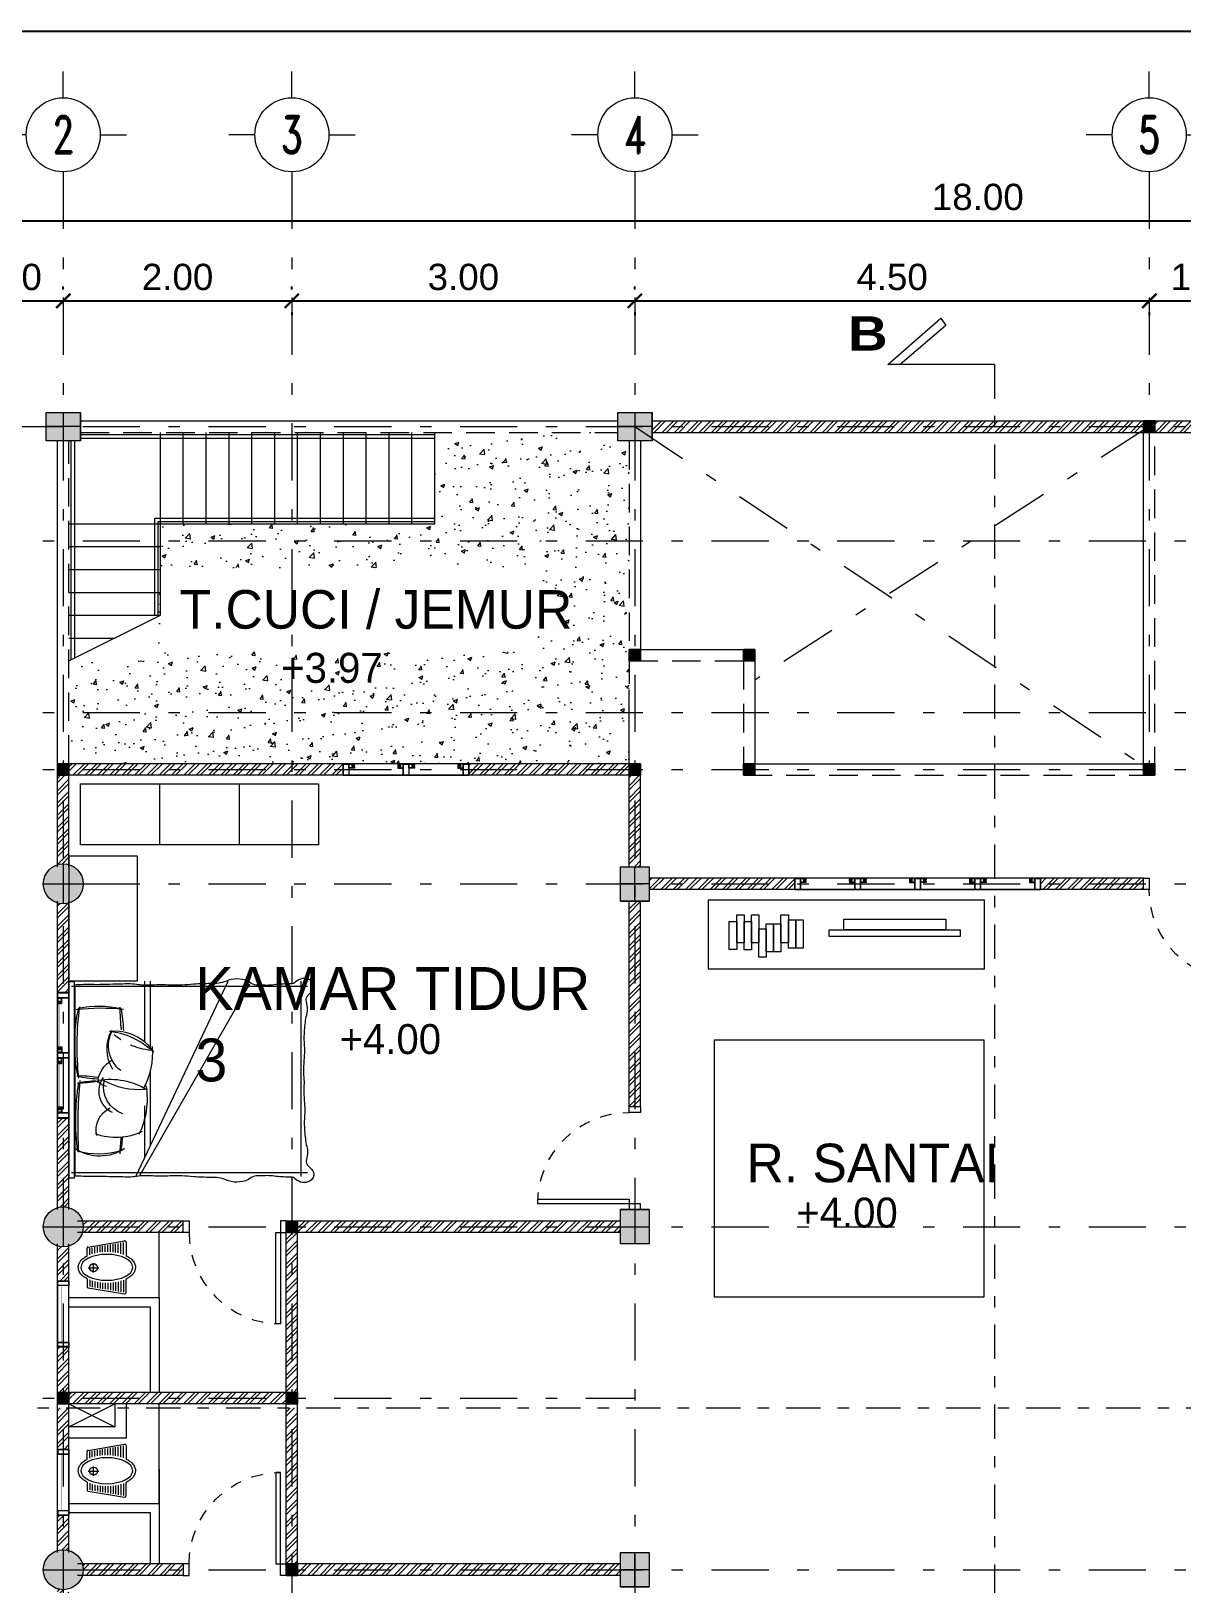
# Model space of a CAD drawing. Header units: millimetres. Extents: x -667 to -468, y -723 to -475.
# Drawn here: x -658.43 to -648.36, y -542.4 to -528.81 of the extents above; entities that cross this region are included whole.
import ezdxf
from ezdxf.enums import TextEntityAlignment as Align

# ---------------------------------------------------------------- set-up
doc = ezdxf.new("R2010")
doc.units = ezdxf.units.MM
for name, pattern in [('CENTER', [2, 1.25, -0.25, 0.25, -0.25]), ('DASHDOT', [1, 0.5, -0.25, 0, -0.25]), ('DASHED2', [0.375, 0.25, -0.125]), ('HIDDEN', [0.375, 0.25, -0.125])]:
    doc.linetypes.add(name, pattern=pattern)
doc.layers.get('0').update_dxf_attribs({"lineweight": 9})
doc.layers.get('Defpoints').update_dxf_attribs({"lineweight": 0})
for name, color, linetype, lineweight in [('BLOCK', 231, 'Continuous', 5), ('COLUMN', 11, 'Continuous', 9), ('dinding', 36, 'Continuous', 9), ('DOOR', 6, 'Continuous', 5), ('Furniture', 172, 'Continuous', 0), ('GRID', 250, 'CENTER', 0), ('HIDDEN', 9, 'HIDDEN', 5), ('NOT-AS1', 2, 'Continuous', 5), ('NOT-AS2', 5, 'Continuous', 5), ('NOTASI', 250, 'Continuous', 5), ('pintu', 6, 'Continuous', 5), ('TEXT', 26, 'Continuous', 5)]:
    doc.layers.add(name, color=color, linetype=linetype, lineweight=lineweight)
doc.layers.add('KOP', color=1, linetype='Continuous')
doc.styles.get("Standard").update_dxf_attribs({"font": 'arial.ttf'})
doc.styles.add('SUBTITLE-200', font='ROMAND.shx', dxfattribs={"width": 0.7, "height": 600})
doc.dimstyles.new('Copy of 1-100', dxfattribs={"dimtxt": 0.23, "dimasz": 0.125, "dimexe": 0.125, "dimexo": 0.1, "dimgap": 0.09, "dimtad": 1, "dimtoh": 1, "dimzin": 0, "dimdsep": 46, "dimtxsty": 'Standard', "dimblk": 'ARCHTICK', "dimcen": 0.09, "dimdle": 0.125, "dimclrt": 2, "dimadec": 0, "dimazin": 0, "dimtfac": 1, "dimtofl": 0, "dimtmove": 0, "dimatfit": 3, "dimldrblk": 'ARCHTICK', "dimfxl": 1, "dimtolj": 1, "dimtzin": 0, "dimarcsym": 0})

# ---------------------------------------------------------------- blocks, each defined once
blk = doc.blocks.new('EW2433')
at = {"layer": 'KOP', "color": 11, "ltscale": 0.1}
for p, q in [((483.0215, -195.9497), (500.4465, -195.9497)), ((500.4441, -195.9522), (483.0239, -195.9522))]:
    blk.add_line(p, q, dxfattribs=at)
blk = doc.blocks.new('FFFF')
at = {"layer": 'NOTASI', "ltscale": 0.01}
h = blk.add_hatch(color=256, dxfattribs=at)
h.paths.add_polyline_path([(-508.37, -250.991), (-508.495, -250.991), (-508.495, -251.141), (-508.37, -251.141)])
h.paths.add_polyline_path([(-508.37, -251.141), (-508.495, -251.141), (-508.495, -251.291), (-508.37, -251.291)])
h.paths.add_polyline_path([(-508.495, -251.141), (-508.62, -251.141), (-508.62, -251.291), (-508.495, -251.291)])
h.paths.add_polyline_path([(-508.495, -250.991), (-508.62, -250.991), (-508.62, -251.141), (-508.495, -251.141)])
at = {"ltscale": 0.01}
for p, q in [((-508.37, -250.991), (-508.62, -250.991)), ((-508.495, -250.991), (-508.495, -251.291)), ((-508.62, -251.141), (-508.37, -251.141))]:
    blk.add_line(p, q, dxfattribs=at)
blk.add_lwpolyline([(-508.62, -250.991), (-508.37, -250.991), (-508.37, -251.291), (-508.62, -251.291)], close=True, dxfattribs=at)
blk = doc.blocks.new('*U614')
for points in [[(81823, 24533), (81823, 25333), (81783, 25333), (81783, 24533)], [(80973, 24433), (81023, 24433), (81023, 24533), (80973, 24533)], [(81823, 24533), (81873, 24533), (81873, 24433), (81823, 24433)]]:
    blk.add_lwpolyline(points, close=True)
at = {"layer": 'HIDDEN'}
blk.add_arc((81823, 24533), 800, 90, 180, dxfattribs=at)
blk = doc.blocks.new('32')
at = {"layer": 'NOTASI'}
h = blk.add_hatch(color=256, dxfattribs=at)
h.paths.add_polyline_path([(2106.822, 191.47), (2106.772, 191.47), (2106.772, 191.42), (2106.822, 191.42)])
h.paths.add_polyline_path([(2106.872, 191.47), (2106.822, 191.47), (2106.822, 191.42), (2106.872, 191.42)])
h.paths.add_polyline_path([(2106.872, 191.42), (2106.822, 191.42), (2106.822, 191.37), (2106.872, 191.37)])
h.paths.add_polyline_path([(2106.822, 191.42), (2106.772, 191.42), (2106.772, 191.37), (2106.822, 191.37)])
at = {"layer": 'BLOCK'}
for p, q in [((2106.772, 191.42), (2106.872, 191.42)), ((2106.822, 191.47), (2106.822, 191.37))]:
    blk.add_line(p, q, dxfattribs=at)
blk.add_lwpolyline([(2106.872, 191.47), (2106.772, 191.47), (2106.772, 191.37), (2106.872, 191.37)], close=True, dxfattribs=at)
blk = doc.blocks.new('*U582')
for points in [[(81023, 24533), (81023, 25333), (81063, 25333), (81063, 24533)], [(81023, 24533), (80973, 24533), (80973, 24433), (81023, 24433)], [(81873, 24433), (81823, 24433), (81823, 24533), (81873, 24533)]]:
    blk.add_lwpolyline(points, close=True)
at = {"layer": 'HIDDEN'}
blk.add_arc((81023, 24533), 800, 0, 90, dxfattribs=at)
blk = doc.blocks.new('e')
for p, q in [((208.478, -87.001), (208.478, -86.933)), ((208.488, -86.922), (208.806, -86.869)), ((208.501, -86.99), (208.501, -86.932)), ((208.524, -86.982), (208.524, -86.928)), ((208.546, -86.976), (208.546, -86.924)), ((208.569, -86.971), (208.569, -86.92)), ((208.592, -86.967), (208.592, -86.916)), ((208.614, -86.965), (208.614, -86.913)), ((208.637, -86.964), (208.637, -86.909)), ((208.66, -86.964), (208.66, -86.905)), ((208.683, -86.965), (208.683, -86.901)), ((208.705, -86.967), (208.705, -86.897)), ((208.728, -86.97), (208.728, -86.894)), ((208.751, -86.974), (208.751, -86.89)), ((208.774, -86.981), (208.774, -86.886)), ((208.796, -86.988), (208.796, -86.882)), ((208.819, -86.88), (208.819, -86.998)), ((208.478, -87.199), (208.478, -87.267)), ((208.501, -87.21), (208.501, -87.268)), ((208.796, -87.212), (208.796, -87.318)), ((208.819, -87.32), (208.819, -87.202)), ((208.488, -87.278), (208.806, -87.331)), ((208.524, -87.218), (208.524, -87.272)), ((208.546, -87.224), (208.546, -87.276)), ((208.569, -87.229), (208.569, -87.28)), ((208.592, -87.233), (208.592, -87.284)), ((208.614, -87.235), (208.614, -87.287)), ((208.637, -87.236), (208.637, -87.291)), ((208.66, -87.236), (208.66, -87.295)), ((208.683, -87.235), (208.683, -87.299)), ((208.705, -87.233), (208.705, -87.303)), ((208.728, -87.23), (208.728, -87.306)), ((208.751, -87.226), (208.751, -87.31)), ((208.774, -87.219), (208.774, -87.314))]:
    blk.add_line(p, q)
for centre, start, end in [((208.489, -86.933), 99.4623, 180), ((208.808, -86.88), 0, 99.4623), ((208.489, -87.267), 180, 260.5377), ((208.808, -87.32), 260.5377, 0)]:
    blk.add_arc(centre, 0.0114, start, end)
at = {"extrusion": (0, 0, -1)}
blk.add_ellipse((208.651, -87.1), major_axis=(-0.227, 0), ratio=0.5, start_param=3.141593, end_param=9.424778, dxfattribs=at)
for points, knots in [([(208.478, -87.199), (208.47, -87.195), (208.463, -87.191), (208.447, -87.18), (208.439, -87.174), (208.427, -87.162), (208.422, -87.156), (208.415, -87.145), (208.411, -87.14), (208.406, -87.129), (208.405, -87.124), (208.402, -87.114), (208.402, -87.108), (208.401, -87.098), (208.402, -87.093), (208.403, -87.083), (208.404, -87.078), (208.408, -87.068), (208.41, -87.063), (208.415, -87.054), (208.418, -87.049), (208.425, -87.041), (208.429, -87.036), (208.44, -87.025), (208.449, -87.018), (208.465, -87.008), (208.471, -87.004), (208.478, -87.001)], [8.653065, 8.653065, 8.653065, 8.653065, 8.790224, 8.790224, 8.964083, 8.964083, 9.08625, 9.08625, 9.208417, 9.208417, 9.306285, 9.306285, 9.404152, 9.404152, 9.50202, 9.50202, 9.599888, 9.599888, 9.697756, 9.697756, 9.795624, 9.795624, 9.893492, 9.893492, 10.078458, 10.078458, 10.19649, 10.19649, 10.19649, 10.19649]), ([(208.819, -86.998), (208.829, -87.003), (208.838, -87.008), (208.856, -87.02), (208.865, -87.027), (208.877, -87.039), (208.881, -87.044), (208.889, -87.055), (208.892, -87.061), (208.896, -87.072), (208.898, -87.077), (208.9, -87.087), (208.901, -87.092), (208.901, -87.098), (208.901, -87.099), (208.901, -87.1), (208.901, -87.104), (208.901, -87.109), (208.899, -87.118), (208.898, -87.122), (208.895, -87.131), (208.894, -87.135), (208.89, -87.143), (208.887, -87.147), (208.882, -87.154), (208.879, -87.158), (208.869, -87.169), (208.862, -87.176), (208.845, -87.188), (208.835, -87.194), (208.823, -87.2), (208.821, -87.201), (208.819, -87.202)], [5.479622, 5.479622, 5.479622, 5.479622, 5.644933, 5.644933, 5.829898, 5.829898, 5.949882, 5.949882, 6.069866, 6.069866, 6.167624, 6.167624, 6.265382, 6.265382, 6.283185, 6.283185, 6.283185, 6.367331, 6.367331, 6.451477, 6.451477, 6.535622, 6.535622, 6.619768, 6.619768, 6.703914, 6.703914, 6.877773, 6.877773, 7.051632, 7.051632, 7.086748, 7.086748, 7.086748, 7.086748])]:
    blk.add_open_spline(points, degree=3, knots=knots)
at = {"layer": 'Furniture'}
for points in [[(208.535, -87.144), (208.535, -87.063)], [(208.488, -87.103), (208.581, -87.103)]]:
    blk.add_lwpolyline(points, dxfattribs=at)
blk.add_circle((208.535, -87.103), 0.0352, dxfattribs=at)
blk = doc.blocks.new('*U248')
for points in [[(81823, 24533), (81823, 25333), (81783, 25333), (81783, 24533)], [(80973, 24433), (81023, 24433), (81023, 24533), (80973, 24533)], [(81823, 24533), (81873, 24533), (81873, 24433), (81823, 24433)]]:
    blk.add_lwpolyline(points, close=True)
at = {"layer": 'HIDDEN'}
blk.add_arc((81823, 24533), 800, 90, 180, dxfattribs=at)
blk = doc.blocks.new('rdde')
at = {"layer": 'Furniture'}
for p, q in [((519.25, -125.046), (521.312, -125.046)), ((519.28, -125.011), (519.28, -126.679)), ((519.813, -125.012), (520.62, -126.722)), ((519.847, -125.021), (520.809, -126.697)), ((521.257, -125.011), (521.257, -126.722)), ((519.889, -125.174), (519.889, -125.631)), ((519.94, -125.282), (519.94, -125.943)), ((519.889, -126.19), (519.889, -126.722)), ((519.94, -126.138), (519.94, -126.722)), ((519.25, -126.676), (521.312, -126.676))]:
    blk.add_line(p, q, dxfattribs=at)
for points in [[(521.285, -125.852, -0.04576), (521.287, -125.653, 0.026973), (521.289, -125.566, -0.036947), (521.287, -125.428, -0.036442), (521.303, -125.293, 0.141351), (521.305, -125.162, -0.342539), (521.325, -125.1, 0.123892), (521.367, -125.046, 0.37589), (521.333, -124.972, 0.329446), (521.209, -124.989, -0.211134), (521.168, -125.006, 0.026504), (521.039, -125.013, -0.06219), (520.912, -125.017, -0.218233), (520.796, -124.985, 0.123513), (520.696, -124.963, 0.129887), (520.6, -124.984, -0.095063), (520.467, -125.004, 0.016498), (520.317, -125.009, -0.039412), (520.111, -125.017, 0.025508), (519.957, -125.017, -0.038458), (519.834, -125.015, 0.058958), (519.697, -125.008, 0.00267), (519.468, -125.013, 0.015571), (519.285, -125.015)], [(521.285, -125.852, 0.04576), (521.287, -126.05, -0.026973), (521.289, -126.138, 0.036947), (521.287, -126.275, 0.036442), (521.303, -126.41, -0.141351), (521.305, -126.541, 0.342539), (521.325, -126.604, -0.123892), (521.367, -126.657, -0.37589), (521.333, -126.731, -0.329446), (521.209, -126.714, 0.211134), (521.168, -126.697, -0.026504), (521.039, -126.691, 0.06219), (520.912, -126.686, 0.218233), (520.796, -126.719, -0.123513), (520.696, -126.74, -0.129887), (520.6, -126.719, 0.095063), (520.467, -126.699, -0.016498), (520.317, -126.694, 0.039412), (520.111, -126.686, -0.025508), (519.957, -126.686, 0.038458), (519.834, -126.689, -0.058958), (519.697, -126.695, -0.00267), (519.468, -126.69, -0.015571), (519.285, -126.688)]]:
    blk.add_lwpolyline(points, format="xyb", dxfattribs=at)
blk.add_lwpolyline([(519.274, -124.999), (519.274, -126.714), (519.226, -126.714), (519.226, -124.999)], close=True, dxfattribs=at)
for centre, radius, start, end in [((521.384, -125.503), 2.098, 172.5734, 189.066), ((519.496, -125.579), 0.389, 56.1664, 122.49), ((519.485, -125.87), 0.662, 72.8591, 106.0737), ((523.271, -125.461), 3.965, 176.6031, 185.6342), ((540.109, -123.849), 20.481, 183.8144, 184.2138), ((517.008, -125.617), 2.699, 5.5772, 8.0827), ((519.639, -125.865), 0.513, 63.4974, 110.6974), ((519.674, -125.421), 0.21, 166.0808, 245.2477), ((519.203, -125.69), 0.707, 350.6526, 26.04), ((519.698, -125.757), 0.208, 116.1579, 215.8329), ((519.778, -125.795), 0.248, 109.1658, 191.9587), ((519.585, -125.238), 0.625, 260.8023, 301.3458), ((519.845, -126.429), 0.659, 85.8503, 118.9544), ((519.32, -126.089), 0.637, 354.533, 29.0533), ((520.658, -126.174), 1.382, 168.0701, 193.0075), ((519.335, -125.148), 0.746, 266.877, 280.8333), ((521.936, -126.15), 2.638, 173.9603, 187.5336), ((519.328, -126.567), 0.738, 78.5233, 92.1739), ((519.491, -126.6), 0.736, 91.6124, 104.6566), ((519.497, -124.853), 0.997, 259.3055, 268.1663), ((519.716, -125.821), 0.237, 183.4939, 241.8004), ((519.562, -125.89), 0.0899, 94.1026, 149.8866), ((519.905, -126.128), 0.345, 148.6655, 208.3596), ((519.851, -126.157), 0.278, 128.1293, 208.1124), ((519.631, -125.888), 0.397, 263, 327.6738), ((519.505, -125.622), 0.665, 278.5376, 312.6799), ((520.005, -126.706), 0.594, 96.1461, 113.7018), ((520.005, -126.706), 0.594, 123.049, 130.0492), ((521.644, -126.507), 1.969, 173.7893, 179.6152), ((518.149, -126.202), 1.557, 349.6594, 356.7895), ((519.506, -124.573), 1.913, 263.5293, 275.9065), ((519.488, -125.631), 0.872, 258.2565, 282.6825)]:
    blk.add_arc(centre, radius, start, end, dxfattribs=at)
blk = doc.blocks.new('kolommm bulat')
at = {"layer": 'NOTASI'}
h = blk.add_hatch(color=256, dxfattribs=at)
h.paths.add_polyline_path([(-808.914, -494.931), (-808.914, -495.106), (-808.739, -495.106, 0.414214)])
h.paths.add_polyline_path([(-808.914, -494.931, 0.414214), (-809.089, -495.106), (-808.914, -495.106)])
h.paths.add_polyline_path([(-808.914, -495.106), (-809.089, -495.106, 0.414214), (-808.914, -495.281)])
h.paths.add_polyline_path([(-808.739, -495.106), (-808.914, -495.106), (-808.914, -495.281, 0.414214)])
for p, q in [((-808.914, -494.931), (-808.914, -495.281)), ((-809.089, -495.106), (-808.739, -495.106))]:
    blk.add_line(p, q)
blk.add_circle((-808.914, -495.106), 0.175)
blk = doc.blocks.new('FCE')
h = blk.add_hatch()
h.set_pattern_fill('ANSI31', color=30, scale=0.02, angle=-180, style=0)
h.set_pattern_definition([(45, (-1849.7851361, -2568.5427676), (-0.0017677669529, 0.0017677669529), [])])
h.paths.add_polyline_path([(-655.011, -509.722), (-655.009, -509.722, -0.354282), (-655.007, -509.719), (-655.027, -509.719), (-655.027, -509.727), (-655.011, -509.727)])
h.paths.add_polyline_path([(-655.027, -509.711), (-655.027, -509.719), (-655.007, -509.719, -0.354282), (-655.009, -509.716), (-655.011, -509.716), (-655.011, -509.711)])
h = blk.add_hatch()
h.set_pattern_fill('ANSI31', color=30, scale=0.02, angle=-180, style=0)
h.set_pattern_definition([(135, (540.1511286, -2568.5427676), (0.0017677669529, 0.0017677669529), [])])
h.paths.add_polyline_path([(-654.623, -509.722), (-654.625, -509.722, 0.354282), (-654.627, -509.719), (-654.607, -509.719), (-654.607, -509.727), (-654.623, -509.727)])
h.paths.add_polyline_path([(-654.607, -509.711), (-654.607, -509.719), (-654.627, -509.719, 0.354282), (-654.625, -509.716), (-654.623, -509.716), (-654.623, -509.711)])
h = blk.add_hatch()
h.set_pattern_fill('ANSI31', color=30, scale=0.02, angle=-180, style=0)
h.set_pattern_definition([(45, (-1849.2601361, -2568.5427676), (-0.0017677669529, 0.0017677669529), [])])
h.paths.add_polyline_path([(-654.486, -509.722), (-654.484, -509.722, -0.354282), (-654.482, -509.719), (-654.502, -509.719), (-654.502, -509.727), (-654.486, -509.727)])
h.paths.add_polyline_path([(-654.502, -509.711), (-654.502, -509.719), (-654.482, -509.719, -0.354282), (-654.484, -509.716), (-654.486, -509.716), (-654.486, -509.711)])
h = blk.add_hatch()
h.set_pattern_fill('ANSI31', color=30, scale=0.02, angle=-180, style=0)
h.set_pattern_definition([(135, (540.6761286, -2568.5427676), (0.0017677669529, 0.0017677669529), [])])
h.paths.add_polyline_path([(-654.098, -509.722), (-654.1, -509.722, 0.354282), (-654.102, -509.719), (-654.082, -509.719), (-654.082, -509.727), (-654.098, -509.727)])
h.paths.add_polyline_path([(-654.082, -509.711), (-654.082, -509.719), (-654.102, -509.719, 0.354282), (-654.1, -509.716), (-654.098, -509.716), (-654.098, -509.711)])
for points in [[(-655.055, -509.638), (-655.105, -509.638), (-655.105, -509.738), (-655.055, -509.738)], [(-655.105, -509.638), (-654.005, -509.638), (-654.005, -509.738), (-655.105, -509.738)], [(-655.057, -509.64), (-655.103, -509.64), (-655.103, -509.736), (-655.057, -509.736)], [(-655.029, -509.709), (-655.009, -509.709), (-655.009, -509.703), (-655.053, -509.703), (-655.053, -509.736), (-655.009, -509.736), (-655.009, -509.729), (-655.029, -509.729)], [(-654.605, -509.709), (-654.625, -509.709), (-654.625, -509.703), (-654.582, -509.703), (-654.582, -509.736), (-654.625, -509.736), (-654.625, -509.729), (-654.605, -509.729)], [(-654.53, -509.638), (-654.58, -509.638), (-654.58, -509.738), (-654.53, -509.738)], [(-654.532, -509.64), (-654.578, -509.64), (-654.578, -509.736), (-654.532, -509.736)], [(-654.504, -509.709), (-654.484, -509.709), (-654.484, -509.703), (-654.528, -509.703), (-654.528, -509.736), (-654.484, -509.736), (-654.484, -509.729), (-654.504, -509.729)], [(-654.08, -509.709), (-654.1, -509.709), (-654.1, -509.703), (-654.057, -509.703), (-654.057, -509.736), (-654.1, -509.736), (-654.1, -509.729), (-654.08, -509.729)], [(-654.005, -509.638), (-654.055, -509.638), (-654.055, -509.738), (-654.005, -509.738)], [(-654.007, -509.64), (-654.053, -509.64), (-654.053, -509.736), (-654.007, -509.736)]]:
    blk.add_lwpolyline(points, close=True)
for points in [[(-655.009, -509.713), (-655.009, -509.711), (-655.009, -509.716), (-655.009, -509.711), (-655.007, -509.711), (-655.007, -509.701), (-655.055, -509.701), (-655.055, -509.738), (-655.007, -509.738), (-655.007, -509.727), (-655.009, -509.727), (-655.009, -509.722), (-655.009, -509.727)], [(-655.009, -509.722), (-655.011, -509.722), (-655.011, -509.727), (-655.027, -509.727), (-655.027, -509.711), (-655.011, -509.711), (-655.011, -509.716), (-655.009, -509.716)], [(-654.625, -509.713), (-654.625, -509.711), (-654.625, -509.716), (-654.625, -509.711), (-654.627, -509.711), (-654.627, -509.701), (-654.58, -509.701), (-654.58, -509.738), (-654.627, -509.738), (-654.627, -509.727), (-654.625, -509.727), (-654.625, -509.722), (-654.625, -509.727)], [(-654.625, -509.722), (-654.623, -509.722), (-654.623, -509.727), (-654.607, -509.727), (-654.607, -509.711), (-654.623, -509.711), (-654.623, -509.716), (-654.625, -509.716)], [(-654.484, -509.713), (-654.484, -509.711), (-654.484, -509.716), (-654.484, -509.711), (-654.482, -509.711), (-654.482, -509.701), (-654.53, -509.701), (-654.53, -509.738), (-654.482, -509.738), (-654.482, -509.727), (-654.484, -509.727), (-654.484, -509.722), (-654.484, -509.727)], [(-654.484, -509.722), (-654.486, -509.722), (-654.486, -509.727), (-654.502, -509.727), (-654.502, -509.711), (-654.486, -509.711), (-654.486, -509.716), (-654.484, -509.716)], [(-654.1, -509.713), (-654.1, -509.711), (-654.1, -509.716), (-654.1, -509.711), (-654.102, -509.711), (-654.102, -509.701), (-654.055, -509.701), (-654.055, -509.738), (-654.102, -509.738), (-654.102, -509.727), (-654.1, -509.727), (-654.1, -509.722), (-654.1, -509.727)], [(-654.1, -509.722), (-654.098, -509.722), (-654.098, -509.727), (-654.082, -509.727), (-654.082, -509.711), (-654.098, -509.711), (-654.098, -509.716), (-654.1, -509.716)]]:
    blk.add_lwpolyline(points)
at = {"color": 20, "const_width": 0.002}
for points in [[(-654.623, -509.719), (-655.011, -509.719)], [(-654.098, -509.719), (-654.486, -509.719)]]:
    blk.add_lwpolyline(points, dxfattribs=at)
for centre, start, end in [((-655.006, -509.717), 174.6734, 252.7067), ((-655.006, -509.722), 107.2933, 185.3266), ((-654.628, -509.717), 287.2933, 5.3266), ((-654.628, -509.722), 354.6734, 72.7067), ((-654.481, -509.717), 174.6734, 252.7067), ((-654.481, -509.722), 107.2933, 185.3266), ((-654.103, -509.717), 287.2933, 5.3266), ((-654.103, -509.722), 354.6734, 72.7067)]:
    blk.add_arc(centre, 0.00286, start, end)
blk = doc.blocks.new('GRID')
at = {"layer": 'NOT-AS1', "color": 11}
for points in [[(0, 800), (0, 1365)], [(-800, 0), (-1365, 0)], [(800, 0), (1365, 0)], [(0, -800), (0, -1365)]]:
    blk.add_lwpolyline(points, dxfattribs=at)
blk.add_circle((0, 0), 800, dxfattribs=at)
at = {"layer": 'NOT-AS2', "width": 0.75, "flags": 12}
blk.add_attdef('AS', text='', height=700, dxfattribs=at).set_placement((0, 0), align=Align.MIDDLE_CENTER)
blk = doc.blocks.new('_ArchTick')
at = {"color": 0, "linetype": 'ByBlock', "const_width": 0.15}
blk.add_lwpolyline([(-0.5, -0.5), (0.5, 0.5)], dxfattribs=at)
blk = doc.blocks.new('*D715')
at = {"layer": 'Defpoints', "color": 0}
for p in [(-659.148, -531.171), (-658.148, -531.171), (-658.148, -531.171)]:
    blk.add_point(p, dxfattribs=at)
at = {"layer": 'NOTASI', "color": 0, "lineweight": -2}
for p, q in [((-658.148, -531.071), (-658.148, -531.046)), ((-659.273, -531.171), (-658.023, -531.171)), ((-659.148, -531.271), (-659.148, -531.296))]:
    blk.add_line(p, q, dxfattribs=at)
at = {"layer": 'NOTASI', "color": 0, "lineweight": -2, "xscale": 0.125, "yscale": 0.125, "zscale": 0.125, "rotation": 180}
blk.add_blockref('_ArchTick', (-659.148, -531.171), dxfattribs=at)
at = {"layer": 'NOTASI', "color": 0, "lineweight": -2, "xscale": 0.125, "yscale": 0.125, "zscale": 0.125}
blk.add_blockref('_ArchTick', (-658.148, -531.171), dxfattribs=at)
at = {"layer": 'NOTASI', "color": 2, "insert": (-658.648, -530.963), "char_height": 0.23, "attachment_point": 5}
blk.add_mtext('\\A1;1.00', dxfattribs=at)
blk = doc.blocks.new('*D716')
at = {"layer": 'Defpoints', "color": 0}
for p in [(-659.148, -530.471), (-641.148, -530.471), (-641.148, -530.471)]:
    blk.add_point(p, dxfattribs=at)
at = {"layer": 'NOTASI', "color": 0, "lineweight": -2}
for p, q in [((-659.148, -530.371), (-659.148, -530.346)), ((-641.148, -530.371), (-641.148, -530.346)), ((-659.273, -530.471), (-641.023, -530.471))]:
    blk.add_line(p, q, dxfattribs=at)
at = {"layer": 'NOTASI', "color": 0, "lineweight": -2, "xscale": 0.125, "yscale": 0.125, "zscale": 0.125, "rotation": 180}
blk.add_blockref('_ArchTick', (-659.148, -530.471), dxfattribs=at)
at = {"layer": 'NOTASI', "color": 0, "lineweight": -2, "xscale": 0.125, "yscale": 0.125, "zscale": 0.125}
blk.add_blockref('_ArchTick', (-641.148, -530.471), dxfattribs=at)
at = {"layer": 'NOTASI', "color": 2, "insert": (-650.148, -530.263), "char_height": 0.23, "attachment_point": 5}
blk.add_mtext('\\A1;18.00', dxfattribs=at)
blk = doc.blocks.new('*D717')
at = {"layer": 'Defpoints', "color": 0}
for p in [(-658.148, -531.171), (-656.148, -531.171), (-656.148, -531.171)]:
    blk.add_point(p, dxfattribs=at)
at = {"layer": 'NOTASI', "color": 0, "lineweight": -2}
for p, q in [((-658.148, -531.071), (-658.148, -531.046)), ((-658.273, -531.171), (-656.023, -531.171)), ((-656.148, -531.271), (-656.148, -531.296))]:
    blk.add_line(p, q, dxfattribs=at)
at = {"layer": 'NOTASI', "color": 0, "lineweight": -2, "xscale": 0.125, "yscale": 0.125, "zscale": 0.125, "rotation": 180}
blk.add_blockref('_ArchTick', (-658.148, -531.171), dxfattribs=at)
at = {"layer": 'NOTASI', "color": 0, "lineweight": -2, "xscale": 0.125, "yscale": 0.125, "zscale": 0.125}
blk.add_blockref('_ArchTick', (-656.148, -531.171), dxfattribs=at)
at = {"layer": 'NOTASI', "color": 2, "insert": (-657.148, -530.963), "char_height": 0.23, "attachment_point": 5}
blk.add_mtext('\\A1;2.00', dxfattribs=at)
blk = doc.blocks.new('*D718')
at = {"layer": 'Defpoints', "color": 0}
for p in [(-656.148, -531.171), (-653.148, -531.171), (-653.148, -531.171)]:
    blk.add_point(p, dxfattribs=at)
at = {"layer": 'NOTASI', "color": 0, "lineweight": -2}
for p, q in [((-656.148, -531.071), (-656.148, -531.046)), ((-653.148, -531.071), (-653.148, -531.046)), ((-656.273, -531.171), (-653.023, -531.171))]:
    blk.add_line(p, q, dxfattribs=at)
at = {"layer": 'NOTASI', "color": 0, "lineweight": -2, "xscale": 0.125, "yscale": 0.125, "zscale": 0.125, "rotation": 180}
blk.add_blockref('_ArchTick', (-656.148, -531.171), dxfattribs=at)
at = {"layer": 'NOTASI', "color": 0, "lineweight": -2, "xscale": 0.125, "yscale": 0.125, "zscale": 0.125}
blk.add_blockref('_ArchTick', (-653.148, -531.171), dxfattribs=at)
at = {"layer": 'NOTASI', "color": 2, "insert": (-654.648, -530.963), "char_height": 0.23, "attachment_point": 5}
blk.add_mtext('\\A1;3.00', dxfattribs=at)
blk = doc.blocks.new('*D719')
at = {"layer": 'Defpoints', "color": 0}
for p in [(-653.148, -531.171), (-648.648, -531.171), (-648.648, -531.171)]:
    blk.add_point(p, dxfattribs=at)
at = {"layer": 'NOTASI', "color": 0, "lineweight": -2}
for p, q in [((-653.273, -531.171), (-648.523, -531.171)), ((-653.148, -531.271), (-653.148, -531.296)), ((-648.648, -531.271), (-648.648, -531.296))]:
    blk.add_line(p, q, dxfattribs=at)
at = {"layer": 'NOTASI', "color": 0, "lineweight": -2, "xscale": 0.125, "yscale": 0.125, "zscale": 0.125, "rotation": 180}
blk.add_blockref('_ArchTick', (-653.148, -531.171), dxfattribs=at)
at = {"layer": 'NOTASI', "color": 0, "lineweight": -2, "xscale": 0.125, "yscale": 0.125, "zscale": 0.125}
blk.add_blockref('_ArchTick', (-648.648, -531.171), dxfattribs=at)
at = {"layer": 'NOTASI', "color": 2, "insert": (-650.898, -530.963), "char_height": 0.23, "attachment_point": 5}
blk.add_mtext('\\A1;4.50', dxfattribs=at)
blk = doc.blocks.new('*D741')
at = {"layer": 'Defpoints', "color": 0}
for p in [(-648.648, -531.171), (-647.648, -531.171), (-647.648, -531.171)]:
    blk.add_point(p, dxfattribs=at)
at = {"layer": 'NOTASI', "color": 0, "lineweight": -2}
for p, q in [((-648.773, -531.171), (-647.523, -531.171)), ((-648.648, -531.271), (-648.648, -531.296)), ((-647.648, -531.271), (-647.648, -531.296))]:
    blk.add_line(p, q, dxfattribs=at)
at = {"layer": 'NOTASI', "color": 0, "lineweight": -2, "xscale": 0.125, "yscale": 0.125, "zscale": 0.125, "rotation": 180}
blk.add_blockref('_ArchTick', (-648.648, -531.171), dxfattribs=at)
at = {"layer": 'NOTASI', "color": 0, "lineweight": -2, "xscale": 0.125, "yscale": 0.125, "zscale": 0.125}
blk.add_blockref('_ArchTick', (-647.648, -531.171), dxfattribs=at)
at = {"layer": 'NOTASI', "color": 2, "insert": (-648.148, -530.963), "char_height": 0.23, "attachment_point": 5}
blk.add_mtext('\\A1;1.00', dxfattribs=at)
blk = doc.blocks.new('VFE')
for points in [[(-641.365, -508.738), (-641.325, -508.738), (-641.325, -508.638), (-641.365, -508.638)], [(-640.79, -508.738), (-641.365, -508.738), (-641.365, -508.638), (-640.79, -508.638)], [(-641.327, -508.64), (-641.363, -508.64), (-641.363, -508.736), (-641.327, -508.736)], [(-640.83, -508.738), (-640.79, -508.738), (-640.79, -508.638), (-640.83, -508.638)], [(-640.792, -508.64), (-640.828, -508.64), (-640.828, -508.736), (-640.792, -508.736)]]:
    blk.add_lwpolyline(points, close=True)
at = {"linetype": 'CENTER', "ltscale": 0.1, "const_width": 0.002}
blk.add_lwpolyline([(-641.325, -508.703), (-640.83, -508.703)], dxfattribs=at)

msp = doc.modelspace()

# ---------------------------------------------------------------- hatches: boundary and pattern name
at = {"layer": 'NOTASI'}
h = msp.add_hatch(dxfattribs=at)
h.set_pattern_fill('ANSI32', color=256, scale=0.008, style=0)
h.paths.add_polyline_path([(-650.001, -532.221), (-652.998, -532.221), (-652.998, -532.321), (-650.001, -532.321)])
h.paths.add_polyline_path([(-648.698, -532.303), (-648.698, -532.271), (-648.698, -532.221), (-650.001, -532.221), (-650.001, -532.321), (-648.726, -532.321)])
h.paths.add_polyline_path([(-647.798, -532.221), (-648.598, -532.221), (-648.598, -532.321), (-647.798, -532.321)])
h.paths.add_polyline_path([(-646.198, -532.221), (-647.498, -532.221), (-647.498, -532.321), (-646.198, -532.321)])
h = msp.add_hatch(dxfattribs=at)
h.set_pattern_fill('AR-CONC', color=256, scale=0.002, style=0)
h.set_pattern_definition([(50, (37.80975, -26.58257), (0.36436934, -0.03187817), [0.0381, -0.4191]), (355, (37.80975, -26.58257), (-0.07048565, 0.38211329), [0.03048, -0.33528]), (100.451, (37.8401, -26.58523), (0.293885, 0.35023338), [0.03238, -0.35618]), (46.1842, (37.80975, -26.48097), (0.54215808, -0.08408466), [0.05715, -0.62865]), (96.6356, (37.85493, -26.488), (0.47480847, 0.4948511), [0.04857, -0.53427]), (351.184, (37.80975, -26.48097), (0.4748092, 0.49485024), [0.04572, -0.50292]), (21, (37.86055, -26.50637), (0.30322976, -0.20453104), [0.0381, -0.4191]), (326, (37.86055, -26.50637), (0.12360406, 0.36837593), [0.03048, -0.33528]), (71.4514, (37.88582, -26.5234), (0.42683298, 0.16384572), [0.03238, -0.35618]), (37.5, (37.80975, -26.58257), (0.006177207, 0.169110078), [0, -0.331216, 0, -0.34036, 0, -0.33655]), (7.5, (37.80975, -26.58257), (0.133639325, 0.20036115), [0, -0.194056, 0, -0.323596, 0, -0.12827]), (327.5, (37.69647, -26.58257), (0.27118119, -0.011457488), [0, -0.127, 0, -0.39624, 0, -0.52578]), (317.5, (37.64567, -26.58257), (0.29625836, 0.05085298), [0, -0.1651, 0, -0.263144, 0, -0.37338])])
h.paths.add_polyline_path([(-657.319, -534.242), (-653.99, -534.242), (-653.99, -533.504), (-657.319, -533.504)], flags=17)
h.paths.add_polyline_path([(-654.898, -532.321), (-654.898, -533.121), (-657.298, -533.121), (-657.298, -534.321), (-658.098, -534.321), (-658.098, -535.221), (-653.198, -535.221), (-653.198, -532.396), (-653.298, -532.396), (-653.298, -532.321)])
h = msp.add_hatch(dxfattribs=at)
h.set_pattern_fill('ANSI32', color=256, scale=0.008, style=0)
h.paths.add_polyline_path([(-653.098, -536.421), (-653.198, -536.421), (-653.198, -538.221), (-653.098, -538.221)])
h.paths.add_polyline_path([(-653.098, -535.321), (-653.198, -535.321), (-653.198, -536.121), (-653.098, -536.121)])
h.paths.add_polyline_path([(-653.198, -535.221), (-654.598, -535.221), (-654.598, -535.321), (-653.198, -535.321)])
h.paths.add_polyline_path([(-655.698, -535.221), (-658.098, -535.221), (-658.098, -535.321), (-655.698, -535.321)])
h.paths.add_polyline_path([(-658.098, -535.321), (-658.198, -535.321), (-658.198, -536.103, -0.145898), (-658.098, -536.103)])
h.paths.add_polyline_path([(-658.098, -538.321), (-658.198, -538.321), (-658.198, -539.103, -0.145898), (-658.098, -539.103)])
h.paths.add_polyline_path([(-658.098, -536.438, -0.145898), (-658.198, -536.438), (-658.198, -537.221), (-658.098, -537.221), (-658.098, -537.129)])
h = msp.add_hatch(dxfattribs=at)
h.set_pattern_fill('ANSI32', color=256, scale=0.008, style=0)
h.paths.add_polyline_path([(-648.698, -536.221), (-649.598, -536.221), (-649.598, -536.321), (-648.698, -536.321)])
h.paths.add_polyline_path([(-651.748, -536.221), (-653.023, -536.221), (-653.023, -536.321), (-651.748, -536.321)])
h = msp.add_hatch(dxfattribs=at)
h.set_pattern_fill('ANSI32', color=256, scale=0.008, style=0)
h.paths.add_polyline_path([(-653.273, -539.221), (-656.098, -539.221), (-656.098, -539.321), (-653.273, -539.321)])
h.paths.add_polyline_path([(-656.098, -539.321), (-656.198, -539.321), (-656.198, -540.721), (-656.098, -540.721)])
h.paths.add_polyline_path([(-656.098, -540.856), (-656.198, -540.856), (-656.198, -542.221), (-656.098, -542.221)])
h.paths.add_polyline_path([(-656.198, -540.721), (-658.098, -540.721), (-658.098, -540.821), (-656.198, -540.821)])
h.paths.add_polyline_path([(-658.098, -540.856), (-658.198, -540.856), (-658.198, -541.221), (-658.098, -541.221)])
h.paths.add_polyline_path([(-658.098, -541.796), (-658.198, -541.796), (-658.198, -542.103, -0.145898), (-658.098, -542.103)])
h.paths.add_polyline_path([(-658.098, -540.321), (-658.198, -540.321), (-658.198, -540.721), (-658.098, -540.721)])
h.paths.add_polyline_path([(-658.098, -539.438, -0.145898), (-658.198, -539.438), (-658.198, -539.746), (-658.098, -539.746)])
h.paths.add_polyline_path([(-657.098, -539.221), (-657.981, -539.221, -0.072565), (-657.973, -539.271, -0.072565), (-657.981, -539.321), (-657.098, -539.321)])
h = msp.add_hatch(dxfattribs=at)
h.set_pattern_fill('ANSI32', color=256, scale=0.008, style=0)
h.paths.add_polyline_path([(-653.273, -542.221), (-656.098, -542.221), (-656.098, -542.321), (-653.273, -542.321)])
h.paths.add_polyline_path([(-657.098, -542.221), (-657.981, -542.221, -0.072565), (-657.973, -542.271, -0.072565), (-657.981, -542.321), (-657.098, -542.321)])
h.paths.add_polyline_path([(-658.098, -542.438, -0.145898), (-658.198, -542.438), (-658.198, -543.721), (-658.098, -543.721)])

# ---------------------------------------------------------------- linework, layer by layer
at = {"color": 1, "linetype": 'DASHDOT', "lineweight": 20, "ltscale": 0.6}
for p, q in [((-650.001, -531.727), (-650.001, -552.483)), ((-660.224, -540.856), (-640.268, -540.856))]:
    msp.add_line(p, q, dxfattribs=at)
msp.add_line((-658.098, -534.321), (-657.298, -533.921))
at = {"color": 1, "ltscale": 0.6}
msp.add_lwpolyline([(-650.001, -531.727), (-650.936, -531.727), (-650.472, -531.321), (-650.427, -531.387), (-650.827, -531.727)], dxfattribs=at)
at = {"layer": 'dinding', "ltscale": 0.01}
msp.add_line((-659.148, -532.271), (-658.148, -532.271), dxfattribs=at)
at = {"layer": 'dinding'}
for p, q in [((-657.998, -532.221), (-653.298, -532.221)), ((-652.998, -532.221), (-647.798, -532.221)), ((-648.698, -535.221), (-648.698, -532.271)), ((-658.198, -535.221), (-658.198, -532.396)), ((-658.078, -534.311), (-658.078, -532.396)), ((-658.048, -534.296), (-658.048, -532.396)), ((-657.998, -532.341), (-654.898, -532.341)), ((-657.998, -532.371), (-654.898, -532.371)), ((-657.298, -533.921), (-657.298, -532.321)), ((-657.098, -533.121), (-657.098, -532.321)), ((-656.898, -533.121), (-656.898, -532.321)), ((-656.698, -533.121), (-656.698, -532.321)), ((-656.498, -533.121), (-656.498, -532.321)), ((-656.298, -533.121), (-656.298, -532.321)), ((-656.098, -533.121), (-656.098, -532.321)), ((-655.898, -533.121), (-655.898, -532.321)), ((-655.698, -533.121), (-655.698, -532.321)), ((-655.498, -533.121), (-655.498, -532.321)), ((-655.298, -533.121), (-655.298, -532.321)), ((-655.098, -533.121), (-655.098, -532.321)), ((-654.898, -533.121), (-654.898, -532.321)), ((-653.098, -532.396), (-653.098, -534.321)), ((-652.998, -532.321), (-647.798, -532.321)), ((-657.348, -533.921), (-657.348, -533.071)), ((-657.348, -533.071), (-654.898, -533.071)), ((-658.098, -533.121), (-654.898, -533.121)), ((-657.318, -533.921), (-657.318, -533.101)), ((-657.318, -533.101), (-654.898, -533.101)), ((-658.098, -533.321), (-657.298, -533.321)), ((-658.098, -533.521), (-657.298, -533.521)), ((-658.098, -533.721), (-657.298, -533.721)), ((-658.098, -533.921), (-657.298, -533.921)), ((-658.098, -534.121), (-657.698, -534.121)), ((-653.098, -534.221), (-652.098, -534.221)), ((-652.098, -534.321), (-652.098, -535.221)), ((-653.198, -535.221), (-653.198, -534.571)), ((-653.098, -535.221), (-658.098, -535.221)), ((-653.098, -536.121), (-653.098, -535.221)), ((-652.098, -535.221), (-648.698, -535.221)), ((-658.198, -536.121), (-658.198, -535.321)), ((-658.098, -536.121), (-658.098, -535.321)), ((-653.198, -535.321), (-658.098, -535.321)), ((-653.198, -536.121), (-653.198, -535.321)), ((-648.698, -536.221), (-653.023, -536.221)), ((-648.698, -536.321), (-653.023, -536.321)), ((-658.198, -539.121), (-658.198, -536.421)), ((-658.098, -539.121), (-658.098, -536.421)), ((-653.198, -538.221), (-653.198, -536.421)), ((-653.098, -538.221), (-653.098, -536.421)), ((-657.098, -539.221), (-658.023, -539.221)), ((-657.098, -539.321), (-658.023, -539.321)), ((-656.198, -540.721), (-656.198, -539.321)), ((-653.273, -539.221), (-656.098, -539.221)), ((-656.098, -540.721), (-656.098, -539.321)), ((-653.273, -539.321), (-656.098, -539.321)), ((-658.198, -540.721), (-658.198, -539.421)), ((-658.098, -540.721), (-658.098, -539.421)), ((-658.198, -542.121), (-658.198, -540.821)), ((-656.198, -540.721), (-658.098, -540.721)), ((-658.098, -542.121), (-658.098, -540.821)), ((-656.198, -540.821), (-658.098, -540.821)), ((-657.698, -540.821), (-657.698, -541.021)), ((-657.598, -540.821), (-657.598, -541.121)), ((-656.198, -542.221), (-656.198, -540.821)), ((-656.098, -542.221), (-656.098, -540.821)), ((-657.698, -541.021), (-658.098, -541.021)), ((-657.598, -541.121), (-658.098, -541.121)), ((-657.098, -542.221), (-658.023, -542.221)), ((-657.098, -542.321), (-658.023, -542.321)), ((-653.273, -542.221), (-656.098, -542.221)), ((-653.273, -542.321), (-656.098, -542.321))]:
    msp.add_line(p, q, dxfattribs=at)
at = {"layer": 'dinding', "linetype": 'DASHED2'}
for p, q in [((-648.598, -535.321), (-648.598, -532.271)), ((-657.998, -532.321), (-653.298, -532.321)), ((-653.198, -532.396), (-653.198, -534.571)), ((-653.198, -534.321), (-652.198, -534.321)), ((-652.198, -534.321), (-652.198, -535.321)), ((-652.198, -535.321), (-648.598, -535.321))]:
    msp.add_line(p, q, dxfattribs=at)
at = {"layer": 'dinding', "linetype": 'HIDDEN'}
msp.add_line((-658.098, -535.221), (-658.098, -532.396), dxfattribs=at)
at = {"layer": 'Furniture'}
for p, q in [((-657.308, -539.891), (-657.308, -539.321)), ((-658.098, -539.891), (-657.308, -539.891)), ((-658.098, -539.971), (-657.388, -539.971)), ((-657.388, -539.971), (-657.388, -540.721)), ((-657.308, -539.891), (-657.308, -540.721)), ((-657.308, -541.691), (-657.308, -540.821)), ((-657.308, -541.391), (-657.308, -542.221)), ((-658.098, -541.691), (-657.308, -541.691)), ((-658.098, -541.771), (-657.388, -541.771)), ((-657.388, -541.771), (-657.388, -542.221))]:
    msp.add_line(p, q, dxfattribs=at)
at = {"layer": 'Furniture', "ltscale": 0.01}
for points in [[(-657.998, -535.931), (-657.998, -535.396), (-656.609, -535.396), (-656.609, -535.931)], [(-657.304, -535.931), (-657.304, -535.396), (-655.915, -535.396), (-655.915, -535.931)]]:
    msp.add_lwpolyline(points, close=True, dxfattribs=at)
at = {"layer": 'Furniture'}
for points in [[(-658.098, -537.119), (-657.498, -537.119), (-657.498, -536.029), (-658.098, -536.029), (-658.098, -537.119)], [(-650.09, -537.013), (-650.09, -536.413), (-652.508, -536.413), (-652.508, -537.013), (-650.09, -537.013)]]:
    msp.add_lwpolyline(points, dxfattribs=at)
for points in [[(-652.322, -536.599), (-652.257, -536.599), (-652.257, -536.846), (-652.322, -536.846)], [(-652.257, -536.541), (-652.193, -536.541), (-652.193, -536.788), (-652.257, -536.788)], [(-652.193, -536.6), (-652.128, -536.6), (-652.128, -536.847), (-652.193, -536.847)], [(-652.128, -536.541), (-652.063, -536.541), (-652.063, -536.788), (-652.128, -536.788)], [(-651.87, -536.541), (-651.805, -536.541), (-651.805, -536.788), (-651.87, -536.788)], [(-651.805, -536.587), (-651.741, -536.587), (-651.741, -536.834), (-651.805, -536.834)], [(-651.741, -536.587), (-651.676, -536.587), (-651.676, -536.834), (-651.741, -536.834)], [(-651.321, -536.579), (-650.428, -536.579), (-650.428, -536.672), (-651.321, -536.672)], [(-652.063, -536.665), (-651.999, -536.665), (-651.999, -536.912), (-652.063, -536.912)], [(-651.999, -536.62), (-651.934, -536.62), (-651.934, -536.867), (-651.999, -536.867)], [(-651.934, -536.62), (-651.87, -536.62), (-651.87, -536.867), (-651.934, -536.867)], [(-650.302, -536.672), (-650.302, -536.732), (-651.447, -536.732), (-651.447, -536.672)]]:
    msp.add_lwpolyline(points, close=True, dxfattribs=at)
at = {"layer": 'Furniture', "ltscale": 0.6}
msp.add_lwpolyline([(-652.455, -537.639), (-652.455, -539.885), (-650.092, -539.885), (-650.092, -537.639)], close=True, dxfattribs=at)
at = {"layer": 'GRID', "linetype": 'DASHDOT', "lineweight": 0}
for p, q in [((-658.148, -530.042), (-658.148, -553.615)), ((-656.148, -530.042), (-656.148, -553.615)), ((-653.148, -530.042), (-653.148, -553.615)), ((-648.648, -530.042), (-648.648, -535.271)), ((-662.377, -532.271), (-637.628, -532.271)), ((-662.377, -533.271), (-637.628, -533.271)), ((-662.377, -534.771), (-637.628, -534.771)), ((-662.377, -535.271), (-637.628, -535.271)), ((-662.377, -536.271), (-637.628, -536.271)), ((-662.377, -539.271), (-637.628, -539.271)), ((-662.377, -540.771), (-653.148, -540.771)), ((-662.377, -542.271), (-637.628, -542.271))]:
    msp.add_line(p, q, dxfattribs=at)
at = {"layer": 'NOTASI', "linetype": 'DASHDOT'}
for p, q in [((-653.148, -532.271), (-648.648, -535.271)), ((-648.648, -532.271), (-652.098, -534.488))]:
    msp.add_line(p, q, dxfattribs=at)
at = {"layer": 'NOTASI'}
for p, q in [((-658.098, -540.821), (-657.698, -541.021)), ((-658.098, -541.021), (-657.698, -540.821))]:
    msp.add_line(p, q, dxfattribs=at)

# ---------------------------------------------------------------- block references
at = {"xscale": 1.875, "yscale": 1.875, "zscale": 1.875}
msp.add_blockref('EW2433', (-1572.049, -161.405), dxfattribs=at)
at = {"layer": 'COLUMN'}
for name, p, rotation in [('FFFF', (-407.007, -1040.766), 270), ('FFFF', (-402.007, -1040.766), 270), ('32', (-840.068, 1574.551), 270), ('32', (-844.568, 1572.551), 270), ('32', (-843.568, 1572.551), 270), ('32', (-849.568, 1571.551), 270), ('32', (-844.568, 1571.551), 270), ('32', (-843.568, 1571.551), 270), ('32', (-840.068, 1571.551), 270), ('FFFF', (-1161.644, -787.412), 180), ('32', (-847.568, 1567.551), 270), ('32', (-849.568, 1566.051), 270), ('32', (-847.568, 1566.051), 270), ('FFFF', (-1161.644, -793.412), 180), ('32', (-847.568, 1564.551), 270)]:
    msp.add_blockref(name, p, dxfattribs=dict(at, rotation=rotation))
at = {"layer": 'COLUMN', "xscale": -1, "rotation": 270}
for p in [(-840.068, -2639.093), (-844.568, -2641.093), (-843.568, -2641.093), (-849.568, -2642.093), (-844.568, -2642.093), (-843.568, -2642.093), (-840.068, -2642.093), (-847.568, -2646.093), (-849.568, -2647.593), (-847.568, -2647.593), (-847.568, -2649.093)]:
    msp.add_blockref('32', p, dxfattribs=at)
at = {"layer": 'COLUMN'}
for name, p in [('kolommm bulat', (150.766, -41.165)), ('kolommm bulat', (150.766, -44.165)), ('FFFF', (-144.653, -288.13)), ('kolommm bulat', (150.766, -47.165))]:
    msp.add_blockref(name, p, dxfattribs=at)
at = {"layer": 'dinding', "xscale": -1, "rotation": 180}
msp.add_blockref('rdde', (-1177.325, -663.843), dxfattribs=at)
at = {"layer": 'DOOR', "yscale": 0.0009999999999763531, "zscale": 0.0009999999999763531}
for name, p, xscale, rotation in [('*U248', (-729.672, -511.787), -0.0009999999999763531, 180), ('*U614', (-628.665, -457.247), -0.0009999999999763531, 89.99999999998553), ('*U582', (-575.225, -514.787), 0.0009999999999763531, 180)]:
    msp.add_blockref(name, p, dxfattribs=dict(at, xscale=xscale, rotation=rotation))
at = {"layer": 'DOOR', "xscale": -0.0009999999999763531, "yscale": 0.0009999999999763531, "zscale": 0.0009999999999763531}
msp.add_blockref('*U582', (-575.225, -566.754), dxfattribs=at)
at = {"layer": 'Furniture'}
for p in [(-866.418, -452.526), (-866.418, -454.305)]:
    msp.add_blockref('e', p, dxfattribs=at)
at = {"layer": 'NOT-AS2'}
ref = msp.add_blockref('GRID', (-658.148, -529.718), dxfattribs=dict(at, xscale=0.0004050000000825093, yscale=0.0004050000000825093, zscale=0.0004050000000825093))
ref.add_attrib('AS', '2', dxfattribs={"height": 0.324, "style": 'SUBTITLE-200', "width": 0.7, "flags": 12}).set_placement((-658.148, -529.718), align=Align.MIDDLE_CENTER)
ref = msp.add_blockref('GRID', (-656.148, -529.718), dxfattribs=dict(at, xscale=0.0004050000000825093, yscale=0.0004050000000825093, zscale=0.0004050000000825093))
ref.add_attrib('AS', '3', dxfattribs={"height": 0.324, "style": 'SUBTITLE-200', "width": 0.7, "flags": 12}).set_placement((-656.148, -529.718), align=Align.MIDDLE_CENTER)
ref = msp.add_blockref('GRID', (-653.148, -529.718), dxfattribs=dict(at, xscale=0.0004050000000825093, yscale=0.0004050000000825093, zscale=0.0004050000000825093))
ref.add_attrib('AS', '4', dxfattribs={"height": 0.324, "style": 'SUBTITLE-200', "width": 0.7, "flags": 12}).set_placement((-653.148, -529.718), align=Align.MIDDLE_CENTER)
ref = msp.add_blockref('GRID', (-648.648, -529.718), dxfattribs=dict(at, xscale=0.0004050000000825093, yscale=0.0004050000000825093, zscale=0.0004050000000825093))
ref.add_attrib('AS', '5', dxfattribs={"height": 0.324, "style": 'SUBTITLE-200', "width": 0.7, "flags": 12}).set_placement((-648.648, -529.718), align=Align.MIDDLE_CENTER)
at = {"layer": 'pintu', "xscale": -1}
for name, p, rotation in [('FCE', (-0.594, -1044.959), 180), ('FCE', (3.356, -1045.959), 180), ('FCE', (4.406, -1045.959), 180), ('FCE', (-148.46, 116.784), 270), ('VFE', (-149.46, 101.044), 270)]:
    msp.add_blockref(name, p, dxfattribs=dict(at, rotation=rotation))
at = {"layer": 'pintu', "rotation": 270}
msp.add_blockref('VFE', (-149.46, -1182.585), dxfattribs=at)

# ---------------------------------------------------------------- texts
at = {"color": 1, "ltscale": 0.6, "insert": (-651.283, -531.306), "char_height": 0.3, "width": 0.88165, "attachment_point": 1}
msp.add_mtext('{\\fArial Black|b0|i0|c0|p34;B}', dxfattribs=at)
at = {"layer": 'TEXT', "attachment_point": 1}
for s, insert, char_height, width in [('{\\fAvantGarde Bk BT|b0|i0|c0|p34;T.CUCI / JEMUR}', (-657.13, -533.701), 0.3375, 4.44959), ('{\\fAvantGarde Bk BT|b0|i0|c0|p34;KAMAR TIDUR 3}', (-656.992, -536.999), 0.375, 3.5172), ('{\\fAvantGarde Bk BT|b0|i0|c0|p34;R. SANTAI}', (-652.171, -538.544), 0.3375, 3.16548)]:
    msp.add_mtext(s, dxfattribs=dict(at, insert=insert, char_height=char_height, width=width))
at = {"layer": 'TEXT', "lineweight": 9, "char_height": 0.26238, "attachment_point": 5}
for s, insert in [('{\\fIrisUPC|b0|i0|c0|p34;+3.97}', (-655.798, -534.383)), ('{\\fIrisUPC|b0|i0|c0|p34;+4.00}', (-655.287, -537.631)), ('{\\fIrisUPC|b0|i0|c0|p34;+4.00}', (-651.292, -539.149))]:
    msp.add_mtext(s, dxfattribs=dict(at, insert=insert))

# ---------------------------------------------------------------- dimensions: what is measured, and where the dimension line sits
at = {"layer": 'NOTASI'}
for base, p1, p2, picture, middle in [((-641.148, -530.471), (-659.148, -530.471), (-641.148, -530.471), '*D716', (-650.148, -530.263)), ((-658.148, -531.171), (-659.148, -531.171), (-658.148, -531.171), '*D715', (-658.648, -530.963)), ((-656.148, -531.171), (-658.148, -531.171), (-656.148, -531.171), '*D717', (-657.148, -530.963)), ((-653.148, -531.171), (-656.148, -531.171), (-653.148, -531.171), '*D718', (-654.648, -530.963)), ((-648.648, -531.171), (-653.148, -531.171), (-648.648, -531.171), '*D719', (-650.898, -530.963)), ((-647.648, -531.171), (-648.648, -531.171), (-647.648, -531.171), '*D741', (-648.148, -530.963))]:
    dim = msp.add_linear_dim(base=base, p1=p1, p2=p2, dimstyle='Copy of 1-100', dxfattribs=at)
    dim.commit()
    dim.dimension.update_dxf_attribs({"geometry": picture, "text_midpoint": middle})

doc.saveas('drawing.dxf')
